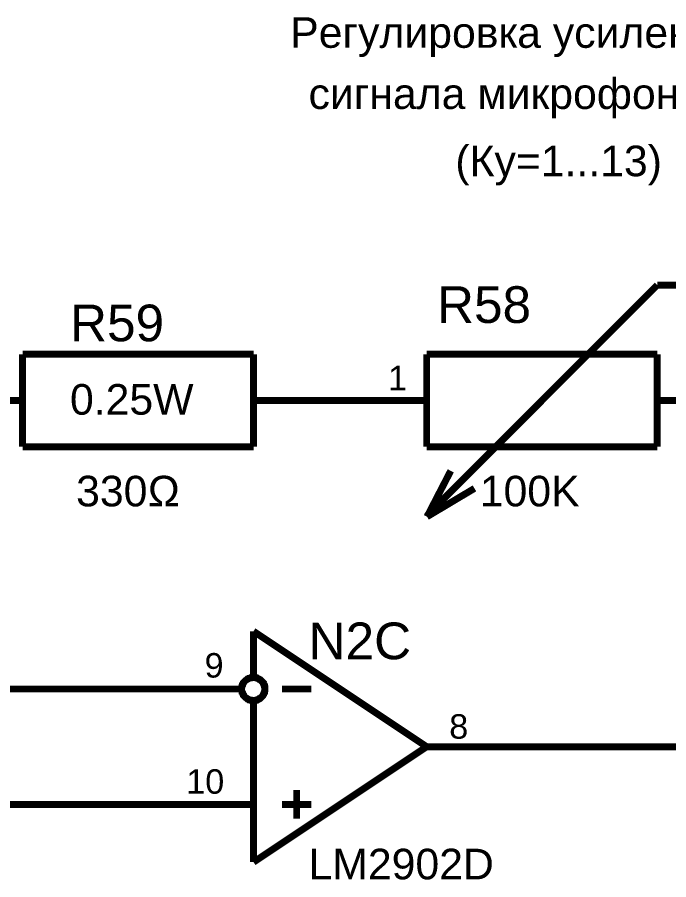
# Model space of a CAD drawing. Header units: millimetres. Extents: x -2024 to 917, y -725 to 13.
# Drawn here: x 406.88 to 435.09, y -132.06 to -94.68 of the extents above; entities that cross this region are included whole.
import ezdxf

# ---------------------------------------------------------------- set-up
doc = ezdxf.new("R2010")
doc.units = ezdxf.units.MM
doc.layers.add('Sheet', color=255, linetype='Continuous')
doc.styles.get("Standard").update_dxf_attribs({"font": 'arial.ttf'})

msp = doc.modelspace()

# ---------------------------------------------------------------- linework, layer by layer
at = {"layer": 'Sheet', "const_width": 0.3}
for points in [[(434.589, -106.29), (424.608, -116.291)], [(434.589, -106.29), (437.088, -106.29)], [(407.114, -109.287), (407.114, -113.294)], [(407.114, -109.287), (417.111, -109.287)], [(417.111, -109.287), (417.111, -113.294)], [(424.608, -109.287), (424.608, -113.294)], [(424.608, -109.287), (434.589, -109.287)], [(434.589, -109.287), (434.589, -113.294)], [(407.114, -111.291), (404.615, -111.291)], [(417.111, -111.291), (419.61, -111.291)], [(419.61, -111.291), (422.109, -111.291)], [(424.608, -111.291), (422.109, -111.291)], [(434.589, -111.291), (437.088, -111.291)], [(407.114, -113.294), (417.111, -113.294)], [(424.608, -113.294), (434.589, -113.294)], [(424.625, -116.325), (425.651, -114.337)], [(424.625, -116.325), (426.677, -115.099)], [(417.111, -121.292), (417.111, -123.163)], [(417.111, -121.292), (424.608, -126.293)], [(416.598, -123.793), (416.598, -123.759), (416.598, -123.743), (416.598, -123.71), (416.614, -123.693), (416.614, -123.66), (416.614, -123.644), (416.631, -123.627), (416.631, -123.594), (416.647, -123.577), (416.664, -123.561), (416.68, -123.528), (416.68, -123.511), (416.697, -123.495), (416.714, -123.478), (416.73, -123.461), (416.747, -123.445), (416.763, -123.428), (416.78, -123.412), (416.813, -123.395), (416.829, -123.379), (416.846, -123.362), (416.863, -123.362), (416.896, -123.346), (416.912, -123.329), (416.929, -123.329), (416.962, -123.312), (416.978, -123.312), (417.011, -123.312), (417.028, -123.296), (417.061, -123.296), (417.078, -123.296), (417.111, -123.296)], [(417.111, -123.296), (417.078, -123.296), (417.061, -123.296), (417.028, -123.296), (417.011, -123.312), (416.978, -123.312), (416.962, -123.312), (416.929, -123.329), (416.912, -123.329), (416.896, -123.346), (416.863, -123.362), (416.846, -123.362), (416.829, -123.379), (416.813, -123.395), (416.78, -123.412), (416.763, -123.428), (416.747, -123.445), (416.73, -123.461), (416.714, -123.478), (416.697, -123.495), (416.68, -123.511), (416.68, -123.528), (416.664, -123.561), (416.647, -123.577), (416.631, -123.594), (416.631, -123.627), (416.614, -123.644), (416.614, -123.66), (416.614, -123.693), (416.598, -123.71), (416.598, -123.743), (416.598, -123.759), (416.598, -123.793)], [(417.111, -123.296), (417.127, -123.296), (417.16, -123.296), (417.177, -123.296), (417.21, -123.312), (417.227, -123.312), (417.26, -123.312), (417.276, -123.329), (417.293, -123.329), (417.326, -123.346), (417.342, -123.362), (417.359, -123.362), (417.392, -123.379), (417.409, -123.395), (417.425, -123.412), (417.442, -123.428), (417.458, -123.445), (417.475, -123.461), (417.491, -123.478), (417.508, -123.495), (417.525, -123.511), (417.541, -123.528), (417.541, -123.561), (417.558, -123.577), (417.574, -123.594), (417.574, -123.627), (417.591, -123.644), (417.591, -123.66), (417.591, -123.693), (417.607, -123.71), (417.607, -123.743), (417.607, -123.759), (417.607, -123.793)], [(417.607, -123.793), (417.607, -123.759), (417.607, -123.743), (417.607, -123.71), (417.591, -123.693), (417.591, -123.66), (417.591, -123.644), (417.574, -123.627), (417.574, -123.594), (417.558, -123.577), (417.541, -123.561), (417.541, -123.528), (417.525, -123.511), (417.508, -123.495), (417.491, -123.478), (417.475, -123.461), (417.458, -123.445), (417.442, -123.428), (417.425, -123.412), (417.409, -123.395), (417.392, -123.379), (417.359, -123.362), (417.342, -123.362), (417.326, -123.346), (417.293, -123.329), (417.276, -123.329), (417.26, -123.312), (417.227, -123.312), (417.21, -123.312), (417.177, -123.296), (417.16, -123.296), (417.127, -123.296), (417.111, -123.296)], [(402.115, -131.294), (402.115, -123.793), (414.612, -123.793)], [(416.598, -123.793), (414.612, -123.793)], [(417.111, -124.289), (417.078, -124.289), (417.061, -124.289), (417.028, -124.289), (417.011, -124.273), (416.978, -124.273), (416.962, -124.273), (416.929, -124.256), (416.912, -124.256), (416.896, -124.24), (416.863, -124.223), (416.846, -124.223), (416.829, -124.207), (416.813, -124.19), (416.78, -124.173), (416.763, -124.157), (416.747, -124.14), (416.73, -124.124), (416.714, -124.107), (416.697, -124.091), (416.68, -124.074), (416.68, -124.041), (416.664, -124.024), (416.647, -124.008), (416.631, -123.975), (416.631, -123.958), (416.614, -123.942), (416.614, -123.909), (416.614, -123.892), (416.598, -123.859), (416.598, -123.842), (416.598, -123.809), (416.598, -123.793)], [(416.598, -123.793), (416.598, -123.793)], [(416.598, -123.793), (416.598, -123.809), (416.598, -123.842), (416.598, -123.859), (416.614, -123.892), (416.614, -123.909), (416.614, -123.942), (416.631, -123.958), (416.631, -123.975), (416.647, -124.008), (416.664, -124.024), (416.68, -124.041), (416.68, -124.074), (416.697, -124.091), (416.714, -124.107), (416.73, -124.124), (416.747, -124.14), (416.763, -124.157), (416.78, -124.173), (416.813, -124.19), (416.829, -124.207), (416.846, -124.223), (416.863, -124.223), (416.896, -124.24), (416.912, -124.256), (416.929, -124.256), (416.962, -124.273), (416.978, -124.273), (417.011, -124.273), (417.028, -124.289), (417.061, -124.289), (417.078, -124.289), (417.111, -124.289)], [(417.607, -123.793), (417.607, -123.809), (417.607, -123.842), (417.607, -123.859), (417.591, -123.892), (417.591, -123.909), (417.591, -123.942), (417.574, -123.958), (417.574, -123.975), (417.558, -124.008), (417.541, -124.024), (417.541, -124.041), (417.525, -124.074), (417.508, -124.091), (417.491, -124.107), (417.475, -124.124), (417.458, -124.14), (417.442, -124.157), (417.425, -124.173), (417.409, -124.19), (417.392, -124.207), (417.359, -124.223), (417.342, -124.223), (417.326, -124.24), (417.293, -124.256), (417.276, -124.256), (417.26, -124.273), (417.227, -124.273), (417.21, -124.273), (417.177, -124.289), (417.16, -124.289), (417.127, -124.289), (417.111, -124.289)], [(417.111, -124.289), (417.127, -124.289), (417.16, -124.289), (417.177, -124.289), (417.21, -124.273), (417.227, -124.273), (417.26, -124.273), (417.276, -124.256), (417.293, -124.256), (417.326, -124.24), (417.342, -124.223), (417.359, -124.223), (417.392, -124.207), (417.409, -124.19), (417.425, -124.173), (417.442, -124.157), (417.458, -124.14), (417.475, -124.124), (417.491, -124.107), (417.508, -124.091), (417.525, -124.074), (417.541, -124.041), (417.541, -124.024), (417.558, -124.008), (417.574, -123.975), (417.574, -123.958), (417.591, -123.942), (417.591, -123.909), (417.591, -123.892), (417.607, -123.859), (417.607, -123.842), (417.607, -123.809), (417.607, -123.793)], [(417.607, -123.793), (417.607, -123.793), (417.607, -123.793), (417.607, -123.793), (417.607, -123.793), (417.607, -123.793), (417.607, -123.793), (417.607, -123.793), (417.607, -123.793), (417.607, -123.793), (417.607, -123.793), (417.607, -123.793), (417.607, -123.793), (417.607, -123.793), (417.607, -123.793), (417.607, -123.793), (417.607, -123.793), (417.607, -123.793), (417.607, -123.793), (417.607, -123.793), (417.607, -123.793), (417.607, -123.793), (417.607, -123.793), (417.607, -123.793), (417.607, -123.793), (417.607, -123.793), (417.607, -123.793), (417.607, -123.793), (417.607, -123.793), (417.607, -123.793), (417.607, -123.793), (417.607, -123.793), (417.607, -123.793)], [(417.607, -123.793), (417.607, -123.793)], [(418.352, -123.793), (419.61, -123.793)], [(417.111, -124.422), (417.111, -131.294)], [(424.608, -126.293), (417.111, -131.294)], [(424.608, -126.293), (427.108, -126.293)], [(427.108, -126.293), (439.587, -126.293)], [(418.981, -128.164), (418.981, -129.406)], [(382.122, -128.793), (389.619, -128.793), (414.612, -128.793)], [(417.111, -128.793), (414.612, -128.793)], [(418.352, -128.793), (419.61, -128.793)]]:
    msp.add_lwpolyline(points, dxfattribs=at)

# ---------------------------------------------------------------- texts
at = {"layer": 'Sheet'}
for s, height, p in [('Регулировка усиления ', 1.32471, (418.7, -96.007)), ('сигнала микрофона 1 ', 1.32471, (419.494, -98.656)), ('(Ку=1...13)', 1.32471, (425.85, -101.571)), ('R58', 1.5897, (425.055, -107.929)), ('R59', 1.5897, (409.166, -108.724)), ('1', 1.06, (422.937, -110.844)), ('0.25W', 1.3247, (409.166, -111.903)), ('330Ω', 1.3247, (409.431, -115.877)), ('100K', 1.3247, (426.909, -115.877)), ('N2C', 1.5897, (419.494, -122.501)), ('9', 1.06, (414.992, -123.296)), ('8', 1.06, (425.585, -125.945)), ('10', 1.0598, (414.198, -128.33)), ('LM2902D', 1.3247, (419.494, -132.039))]:
    msp.add_text(s, height=height, dxfattribs=at).set_placement(p)

doc.saveas('drawing.dxf')
